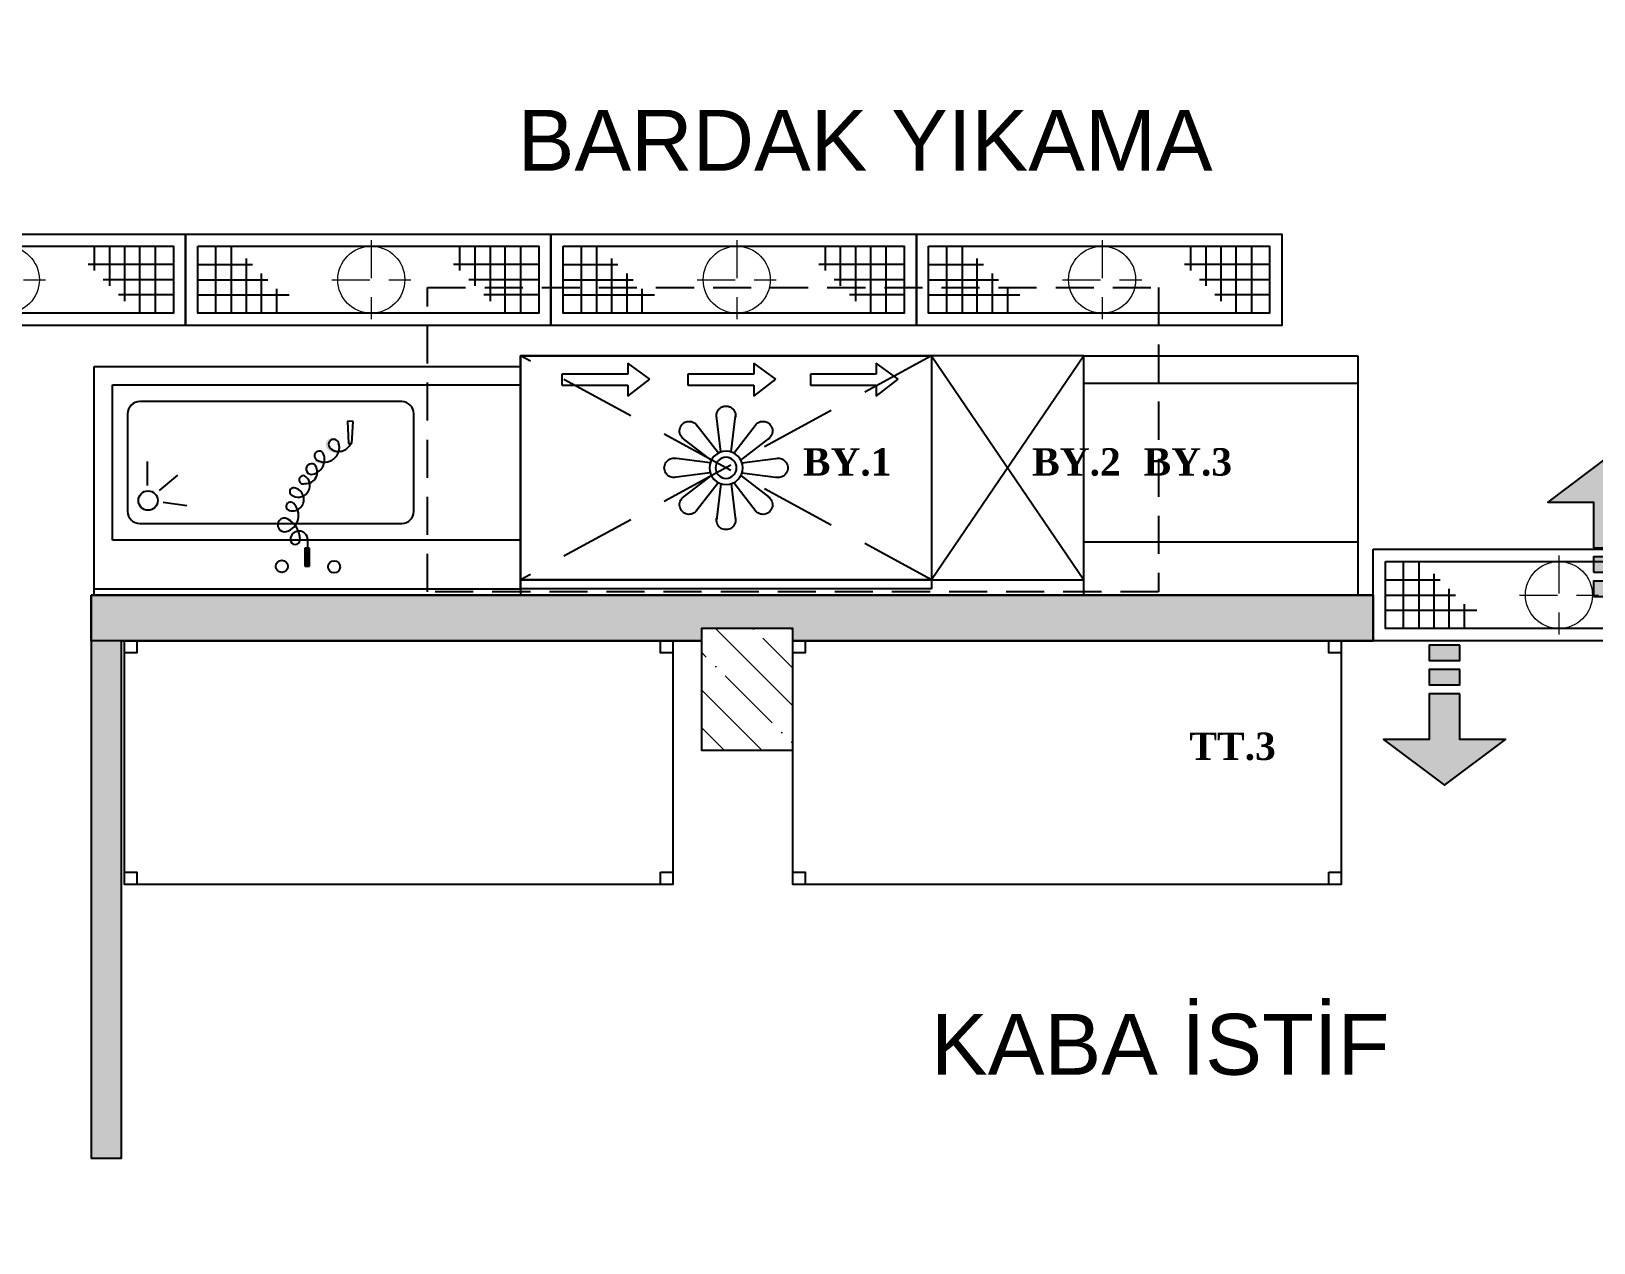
# Model space of a CAD drawing. Header units: millimetres. Extents: x 322668 to 332469, y 13187 to 20117.
# Drawn here: x 328627 to 329141, y 17660 to 18057 of the extents above; entities that cross this region are included whole.
import ezdxf
from ezdxf.enums import TextEntityAlignment as Align

# ---------------------------------------------------------------- set-up
doc = ezdxf.new("R2010")
doc.units = ezdxf.units.MM
doc.header["$LTSCALE"] = 50
doc.header["$MEASUREMENT"] = 0
doc.header["$PDMODE"] = 3
doc.header["$PDSIZE"] = -0.5
for name, pattern in [('DASHED', [0.75, 0.5, -0.25]), ('DASHED2', [0.375, 0.25, -0.125]), ('HIDDEN', [0.375, 0.25, -0.125])]:
    doc.linetypes.add(name, pattern=pattern)
doc.layers.get('0').update_dxf_attribs({"linetype": 'CONTINUOUS'})
doc.layers.get('DEFPOINTS').update_dxf_attribs({"linetype": 'CONTINUOUS'})
for name, color, linetype, lineweight in [('GRC-Ekipman', 4, 'CONTINUOUS', 25), ('Tarama', 252, 'CONTINUOUS', 20), ('yerizg-a', 7, 'CONTINUOUS', 15), ('yerizg-b', 7, 'CONTINUOUS', 9)]:
    doc.layers.add(name, color=color, linetype=linetype, lineweight=lineweight)
for name, color, linetype in [('Mevcut ve İlave Duvar', 7, 'CONTINUOUS'), ('MIM_BA', 3, 'CONTINUOUS'), ('MIM_DOSEME', 7, 'CONTINUOUS'), ('MIM_DUVAR', 4, 'CONTINUOUS'), ('MIM_OLCU-DIS', 1, 'CONTINUOUS'), ('S2000-002 Çizgi', 7, 'CONTINUOUS'), ('sıhhi tesisat', 162, 'CONTINUOUS')]:
    doc.layers.add(name, color=color, linetype=linetype)
doc.styles.add('OLCU', font='TSIMPLEX.SHX', dxfattribs={"width": 0.7})
doc.styles.add('REF', font='calibri.ttf', dxfattribs={"height": 10})
doc.styles.add('ROMANS', font='romans.shx')
doc.styles.get("Standard").update_dxf_attribs({"font": 'arial.ttf', "height": 30})
doc.dimstyles.new('200-OLCU-DIŞ', dxfattribs={"dimtxt": 30, "dimasz": 10, "dimexe": 0, "dimexo": 0, "dimgap": 10, "dimtad": 1, "dimdec": 1, "dimdsep": 46, "dimtxsty": 'OLCU', "dimblk1": 'DOT', "dimblk2": 'DOT', "dimsah": 1, "dimcen": 0, "dimclrd": 7, "dimclre": 7, "dimclrt": 4, "dimadec": 0, "dimazin": 0, "dimtfac": 1, "dimtdec": 1, "dimtix": 1, "dimtmove": 2, "dimatfit": 3, "dimldrblk": 'DOT', "dimfxl": 0, "dimtolj": 1, "dimarcsym": 0})

# ---------------------------------------------------------------- blocks, each defined once
blk = doc.blocks.new('_DOT')
at = {"color": 0, "linetype": 'ByBlock'}
blk.add_line((-0.5, 0), (-1, 0), dxfattribs=at)
at = {"color": 0, "linetype": 'ByBlock', "const_width": 0.5}
blk.add_lwpolyline([(-0.25, 0, 1), (0.25, 0, 1)], format="xyb", close=True, dxfattribs=at)
blk = doc.blocks.new('*D159')
at = {"layer": 'DEFPOINTS', "color": 0}
for p in [(329577.75, 18407.96, -57.5), (327588.54, 14893), (330092.59, 14893)]:
    blk.add_point(p, dxfattribs=at)
at = {"layer": 'MIM_OLCU-DIS', "color": 7, "lineweight": -2}
for p, q in [((330052.83, 18407.96), (330092.59, 18407.96)), ((330092.59, 18397.96), (330092.59, 14903)), ((330052.59, 14893), (330092.59, 14893))]:
    blk.add_line(p, q, dxfattribs=at)
at = {"layer": 'MIM_OLCU-DIS', "color": 7, "lineweight": -2, "xscale": 10, "yscale": 10, "zscale": 10}
for p, rotation in [((330092.59, 18407.96), 90), ((330092.59, 14893), 270)]:
    blk.add_blockref('_DOT', p, dxfattribs=dict(at, rotation=rotation))
at = {"layer": 'MIM_OLCU-DIS', "color": 4, "insert": (330067.59, 16650.48), "char_height": 30, "attachment_point": 5, "rotation": 90, "style": 'OLCU'}
blk.add_mtext('\\A1;3515', dxfattribs=at)
blk = doc.blocks.new('A$C6C2E0199')
at = {"layer": 'S2000-002 Çizgi'}
for p, q in [((0, 78.5), (50, 5)), ((50, 78.5), (0, 5)), ((115.84, 46.96), (114.34, 58.87)), ((119.16, 46.96), (120.66, 58.87)), ((112.64, 44.26), (103.15, 51.62)), ((114.99, 46.61), (107.63, 56.1)), ((120.01, 46.61), (127.37, 56.1)), ((122.36, 44.26), (131.85, 51.62)), ((112.29, 43.41), (100.38, 44.91)), ((122.71, 43.41), (134.62, 44.91)), ((112.29, 40.09), (100.38, 38.59)), ((112.64, 39.24), (103.15, 31.88)), ((114.99, 36.89), (107.63, 27.4)), ((115.84, 36.54), (114.34, 24.63)), ((119.16, 36.54), (120.66, 24.63)), ((120.01, 36.89), (127.37, 27.4)), ((122.36, 39.24), (131.85, 31.88)), ((122.71, 40.09), (134.62, 38.59))]:
    blk.add_line(p, q, dxfattribs=at)
at = {"layer": 'S2000-002 Çizgi', "linetype": 'DASHED'}
for p, q in [((50, 78.5), (185, 5)), ((50, 5), (185, 78.5))]:
    blk.add_line(p, q, dxfattribs=at)
at = {"layer": 'S2000-002 Çizgi'}
for points in [[(0, 78.5), (185, 78.5), (185, 0), (0, 0)], [(0, 78.5), (50, 78.5), (50, 5), (0, 5)], [(50, 5), (185, 5), (185, 78.5), (50, 78.5)], [(50, 2), (185, 2), (185, 5), (50, 5)]]:
    blk.add_lwpolyline(points, close=True, dxfattribs=at)
at = {"layer": 'S2000-002 Çizgi', "linetype": 'DASHED'}
for points in [[(89.79, 72.49), (89.79, 72.49), (89.79, 68.89), (68.19, 68.89), (68.19, 65.29), (60.99, 70.81), (68.19, 76.09), (68.19, 72.49)], [(129.99, 72.49), (129.99, 72.49), (129.99, 68.89), (108.39, 68.89), (108.39, 65.29), (101.19, 70.81), (108.39, 76.09), (108.39, 72.49)], [(171.37, 72.49), (171.37, 72.49), (171.37, 68.89), (149.77, 68.89), (149.77, 65.29), (142.57, 70.81), (149.77, 76.09), (149.77, 72.49)]]:
    blk.add_lwpolyline(points, close=True, dxfattribs=at)
at = {"layer": 'S2000-002 Çizgi'}
for radius in [5.47, 3.47]:
    blk.add_circle((117.5, 41.75), radius, dxfattribs=at)
at = {"layer": 'S2000-002 Çizgi', "linetype": 'DASHED'}
blk.add_arc((117.5, 58.87), 3.16, 348.3194, 191.6806, dxfattribs=at)
at = {"layer": 'S2000-002 Çizgi'}
for centre, start, end in [((105.39, 53.86), 33.3194, 236.6806), ((129.61, 53.86), 303.3194, 146.6806), ((100.38, 41.75), 78.3194, 281.6806), ((134.62, 41.75), 258.3194, 101.6806), ((105.39, 29.64), 123.3194, 326.6806), ((129.61, 29.64), 213.3194, 56.6806), ((117.5, 24.63), 168.3194, 11.6806)]:
    blk.add_arc(centre, 3.16, start, end, dxfattribs=at)
blk = doc.blocks.new('180X80X160')
at = {"layer": 'MIM_DOSEME'}
for points in [[(330649.11, 17968.12), (330829.11, 17968.12), (330829.11, 17888.12), (330649.11, 17888.12)], [(330649.11, 17968.12), (330653.11, 17968.12), (330653.11, 17964.12), (330649.11, 17964.12)], [(330825.11, 17968.12), (330829.11, 17968.12), (330829.11, 17964.12), (330825.11, 17964.12)], [(330649.11, 17892.12), (330653.11, 17892.12), (330653.11, 17888.12), (330649.11, 17888.12)], [(330825.11, 17892.12), (330829.11, 17892.12), (330829.11, 17888.12), (330825.11, 17888.12)]]:
    blk.add_lwpolyline(points, close=True, dxfattribs=at)
blk = doc.blocks.new('Y-SIFON')
at = {"layer": 'yerizg-a', "color": 0, "linetype": 'Continuous'}
blk.add_circle((0, 0), 11, dxfattribs=at)
at = {"layer": 'yerizg-b', "color": 0, "linetype": 'DASHED2'}
for points in [[(0, 13), (0, -13)], [(-13, 0), (13, 0)]]:
    blk.add_lwpolyline(points, dxfattribs=at)
blk = doc.blocks.new('120')
at = {"layer": 'sıhhi tesisat'}
for p, q in [((16088.22, 16465.14), (16088.22, 16435.14)), ((16093.22, 16465.14), (16093.22, 16442.14)), ((16098.22, 16465.14), (16098.22, 16447.14)), ((16082.22, 16459.14), (16104.22, 16459.14)), ((16104.22, 16454.14), (16082.22, 16454.14)), ((16082.22, 16449.14), (16100.22, 16449.14)), ((16082.22, 16444.14), (16095.22, 16444.14)), ((16082.22, 16439.14), (16090.22, 16439.14)), ((16104.22, 16379.14), (16096.22, 16379.14)), ((16098.22, 16353.14), (16098.22, 16381.14)), ((16104.22, 16374.14), (16091.22, 16374.14)), ((16093.22, 16353.14), (16093.22, 16376.14)), ((16104.22, 16369.14), (16086.22, 16369.14)), ((16088.22, 16353.14), (16088.22, 16371.14)), ((16082.22, 16364.14), (16104.22, 16364.14)), ((16104.22, 16359.14), (16082.22, 16359.14))]:
    blk.add_line(p, q, dxfattribs=at)
for points in [[(16108.22, 16469.14), (16108.22, 16349.14), (16078.22, 16349.14), (16078.22, 16469.14)], [(16104.22, 16465.14), (16104.22, 16353.14), (16082.22, 16353.14), (16082.22, 16465.14)]]:
    blk.add_lwpolyline(points, close=True, dxfattribs=at)
at = {"layer": 'sıhhi tesisat', "rotation": 270}
blk.add_blockref('Y-SIFON', (16093.22, 16408.14), dxfattribs=at)
at = {"layer": 'sıhhi tesisat', "style": 'ROMANS', "width": 0.8}
blk.add_attdef('YRNO', text='', height=10, rotation=270, dxfattribs=at).set_placement((16068.22, 16366.14), align=Align.MIDDLE)
blk = doc.blocks.new('YÖN OKU')
at = {"linetype": 'Continuous'}
h = blk.add_hatch(color=1, dxfattribs=at)
h.paths.add_polyline_path([(10, -8), (0, -8), (0, -13), (10, -13)])
h.paths.add_polyline_path([(10, 0), (0, 0), (0, -5), (10, -5)])
blk.add_hatch(color=1, dxfattribs=at).paths.add_polyline_path([(10, -16), (0, -16), (0, -31), (-15, -31), (5, -46), (25, -31), (10, -31)])
at = {"color": 1, "linetype": 'Continuous'}
for points in [[(10, 0), (0, 0), (0, -5), (10, -5)], [(10, -8), (0, -8), (0, -13), (10, -13)]]:
    blk.add_lwpolyline(points, close=True, dxfattribs=at)
blk.add_lwpolyline([(10, -16), (0, -16), (0, -31), (-15, -31), (5, -46), (25, -31), (10, -31), (10, -16)], dxfattribs=at)
blk = doc.blocks.new('BM-soldangiriş 140')
h = blk.add_hatch(color=251)
h.paths.add_polyline_path([(59.55, -47.14, -0.025454), (59.71, -46.62, 0.278063), (55.67, -49.52), (56.13, -49.72, -0.265675)])
h.paths.add_polyline_path([(60.25, -46.61, 0.028094), (59.71, -46.62, 0.025454), (59.55, -47.14, -0.030609), (60.08, -47.1, -0.027259)])
h.paths.add_polyline_path([(60.25, -46.61, 0.027259), (60.08, -47.1, -0.171751), (62.79, -48.05), (62.79, -48.05), (62.79, -48.05, -1.347305), (60.12, -49.89, -0.147228), (60.08, -47.1, 0.030609), (59.55, -47.14, 0.138731), (59.64, -50.04, 1.347306), (63.11, -47.66, 0.162476)])
h.paths.add_polyline_path([(67.35, -44.38), (67.62, -43.96, 0.483116), (59.71, -46.62, -0.028094), (60.25, -46.61, -0.470681)])
for p, q in [((0, 0), (140, 0)), ((0, -75), (0, 0)), ((0, 0), (140, 0)), ((0, -2), (0, 0)), ((140, 0), (140, -75)), ((140, 0), (140, -2)), ((140, -2), (0, -2)), ((0, -18), (134, -18)), ((0, -69), (0, -18)), ((134, -18), (134, -69)), ((134, -69), (0, -69)), ((140, -75), (0, -75))]:
    blk.add_line(p, q)
at = {"color": 251}
for p, q in [((69.3, -9.46), (69.24, -15.37)), ((69.3, -9.46), (69.24, -15.37)), ((70.85, -9.47), (69.3, -9.46)), ((70.85, -9.47), (69.3, -9.46)), ((69.95, -9.47), (69.86, -18.11)), ((70.79, -15.39), (70.85, -9.47)), ((70.79, -15.39), (70.85, -9.47)), ((69.24, -15.37), (70.79, -15.39)), ((69.24, -15.37), (70.79, -15.39)), ((125, -23.5), (39, -23.5)), ((35, -27.5), (35, -59.5)), ((117.34, -30.51), (109.53, -29.4)), ((129, -59.5), (129, -27.5)), ((118.57, -34.32), (112.47, -39.33)), ((122.48, -35.98), (122.48, -43.87)), ((55.37, -49.71), (54.89, -57.02)), ((55.37, -49.71), (54.89, -57.02)), ((56.43, -49.72), (55.37, -49.71)), ((56.43, -49.72), (55.37, -49.71)), ((56.76, -57.04), (56.43, -49.72)), ((56.76, -57.04), (56.43, -49.72)), ((54.89, -57.02), (56.76, -57.04)), ((39, -63.5), (125, -63.5))]:
    blk.add_line(p, q, dxfattribs=at)
for centre in [(61.21, -9.25), (78.36, -9.42)]:
    blk.add_circle(centre, 1.99, dxfattribs=at)
for centre, radius, start, end in [((72.72, -18.14), 2.86, 179.43, 359.43), ((73.98, -18.15), 1.6, 359.43, 179.43), ((80.02, -18.21), 7.64, 179.43, 242.0346), ((39, -27.5), 4, 90, 180), ((78.39, -26.16), 5.53, 105.7663, 225.7833), ((77.49, -22.99), 2.23, 242.0346, 105.7663), ((125, -27.5), 4, 0, 90), ((74.9, -31.41), 3.8, 74.9498, 261.6763), ((75.52, -29.11), 1.41, 225.7833, 74.9498), ((72.96, -35.96), 3.83, 52.4089, 229.1112), ((74.53, -33.92), 1.26, 261.6763, 52.4089), ((69.32, -44.48), 4.98, 103.1199, 200.7743), ((70.48, -40.36), 3.77, 86.0156, 220.6772), ((68.59, -41.34), 1.76, 236.8088, 103.1199), ((71.35, -37.82), 1.37, 229.1112, 116.3243), ((64.31, -48.46), 4.83, 57.0103, 197.5795), ((66.1, -45.7), 1.54, 200.7743, 57.0103), ((59.68, -51.45), 4.31, 51.245, 156.7533), ((61.32, -49.4), 1.7, 197.5795, 51.245), ((39, -59.5), 4, 180, 270), ((125, -59.5), 4, 270, 0)]:
    blk.add_arc(centre, radius, start, end, dxfattribs=at)
blk.add_ellipse((122.29, -31.02), major_axis=(-3.19, 0), ratio=1, dxfattribs=at)
blk.add_solid([(70.79, -15.39), (69.24, -15.37), (70.85, -9.47), (69.3, -9.46)], dxfattribs=at)

msp = doc.modelspace()

# ---------------------------------------------------------------- hatches: boundary and pattern name
at = {"layer": 'Mevcut ve İlave Duvar'}
h = msp.add_hatch(color=256, dxfattribs=at)
h.dxf.hatch_style = 1
h.paths.add_polyline_path([(328647.14, 17872.43), (328647.14, 17857.43), (328847.59, 17857.43), (328847.59, 17861.46), (328877.59, 17861.46), (328877.59, 17857.43), (329068.14, 17857.43), (329068.14, 17872.43)])
h = msp.add_hatch(color=256, dxfattribs=at)
h.dxf.hatch_style = 1
h.paths.add_polyline_path([(328657.15, 17857.43), (328647.14, 17857.43), (328647.15, 17687.43), (328657.15, 17687.43)])
at = {"layer": 'Tarama', "ltscale": 0.5}
h = msp.add_hatch(dxfattribs=at)
h.set_pattern_fill('ANSI35', color=256, scale=70, angle=-90)
h.set_pattern_definition([(315, (-29775.514, 5926.281), (12.3743687, 12.3743687), []), (315, (-29775.514, 5913.907), (12.3743687, 12.3743687), [21.875, -4.375, 0, -4.375])])
h.paths.add_polyline_path([(328862.59, 17861.46), (328847.59, 17861.46), (328847.59, 17859.47), (328862.59, 17859.47)])
h.paths.add_polyline_path([(328877.59, 17861.46), (328862.59, 17861.46), (328862.59, 17859.47), (328877.59, 17859.47)])
h.paths.add_polyline_path([(328862.59, 17821.46), (328877.59, 17821.46), (328877.59, 17859.47), (328862.59, 17859.47)])
h.paths.add_polyline_path([(328847.59, 17821.46), (328862.59, 17821.46), (328862.59, 17859.47), (328847.59, 17859.47)])

# ---------------------------------------------------------------- linework, layer by layer
at = {"color": 7, "linetype": 'HIDDEN', "elevation": -350}
msp.add_lwpolyline([(328757.64, 17973.43), (328997.64, 17973.43), (328997.64, 17873.43), (328757.64, 17873.43)], close=True, dxfattribs=at)
at = {"layer": 'Mevcut ve İlave Duvar'}
for p, q in [((328647.14, 17872.43, -350), (329068.14, 17872.43, -350)), ((328847.59, 17857.43, -350), (328647.14, 17857.43, -350)), ((328647.14, 17857.43, -350), (328647.14, 17687.43, -350)), ((328657.14, 17857.43, -350), (328847.59, 17857.43, -350)), ((328657.14, 17687.43, -350), (328657.14, 17857.43, -350)), ((328657.14, 17687.43, -350), (328647.14, 17687.43, -350))]:
    msp.add_line(p, q, dxfattribs=at)
at = {"layer": 'Mevcut ve İlave Duvar', "elevation": -350}
msp.add_lwpolyline([(328647.14, 17872.43), (329068.14, 17872.43), (329068.14, 17857.43), (328877.59, 17857.43), (328877.59, 17861.46), (328847.59, 17861.46), (328847.59, 17857.43), (328647.14, 17857.43), (328647.14, 17872.43)], dxfattribs=at)
at = {"layer": 'MIM_BA', "elevation": -384.54}
msp.add_lwpolyline([(328877.59, 17821.46), (328877.59, 17861.46), (328847.59, 17861.46), (328847.59, 17821.46), (328877.59, 17821.46)], dxfattribs=at)
at = {"layer": 'MIM_DOSEME'}
for p, q in [((328973.14, 17950.93, -350), (329063.14, 17950.93, -350)), ((329063.14, 17950.93, -350), (329063.14, 17872.43, -350)), ((328973.14, 17941.93, -350), (329063.14, 17941.93, -350)), ((328973.14, 17889.93, -350), (329063.14, 17889.93, -350)), ((329063.14, 17872.43, -350), (328973.14, 17872.43, -350))]:
    msp.add_line(p, q, dxfattribs=at)
at = {"layer": 'MIM_DUVAR'}
for p, q in [((329068.14, 17872.43, -350), (328647.14, 17872.43, -350)), ((328647.14, 17872.43, -350), (328647.14, 17857.43, -350)), ((329068.14, 17857.43, -350), (328877.59, 17857.43, -350)), ((328877.59, 17857.43, -350), (329068.14, 17857.43, -350))]:
    msp.add_line(p, q, dxfattribs=at)
at = {"layer": 'MIM_DUVAR', "elevation": -350}
msp.add_lwpolyline([(329068.14, 17872.43), (329068.14, 17857.43)], dxfattribs=at)

# ---------------------------------------------------------------- block references
at = {"color": 7, "rotation": 89.99999999999999}
for p in [(345027.29, 1882.72, -350), (345147.29, 1882.72, -350), (345267.29, 1882.72, -350), (345387.29, 1882.72, -350), (345537.29, 1779.22, -350)]:
    msp.add_blockref('120', p, dxfattribs=at)
at = {"rotation": 180}
msp.add_blockref('YÖN OKU', (329150.48, 17871.97), dxfattribs=at)
msp.add_blockref('YÖN OKU', (329086.59, 17855.99))
at = {"layer": 'GRC-Ekipman', "linetype": 'Continuous', "rotation": 180}
msp.add_blockref('BM-soldangiriş 140', (328788.14, 17872.43, -350), dxfattribs=at)
at = {"layer": 'MIM_DOSEME'}
for p in [(-1990.96, -110.69, -350), (-1771.52, -110.69, -350)]:
    msp.add_blockref('180X80X160', p, dxfattribs=at)
at = {"layer": 'S2000-002 Çizgi', "xscale": -1}
msp.add_blockref('A$C6C2E0199', (328973.14, 17872.43, -350), dxfattribs=at)

# ---------------------------------------------------------------- texts
at = {"color": 7, "char_height": 20, "attachment_point": 3, "style": 'REF'}
for s, insert in [('{\\fCentury|b1|i0|c162|p18;^I\\H0.45x;\\C1;BY.1}', (328909.95, 17920.64)), ('{\\fCentury|b1|i0|c162|p18;^I\\H0.45x;\\C1;BY.2}', (328985.24, 17920.64)), ('{\\fCentury|b1|i0|c162|p18;^I\\H0.45x;\\C1;BY.3}', (329021.81, 17920.64)), ('{\\fCentury|b1|i0|c162|p18;^I\\H0.45x;\\C1;TT.3}', (329036.16, 17827.29))]:
    msp.add_mtext_dynamic_manual_height_columns(s, width=512.9971, gutter_width=50, heights=[0], dxfattribs=dict(at, insert=insert))
at = {"layer": 'MIM_DOSEME', "char_height": 20, "attachment_point": 1}
for s, width, insert in [('^IBARDAK YIKAMA ', 336.1538, (328707.21, 18031.7)), ('KABA İSTİF', 144.066, (328922.94, 17734.95))]:
    msp.add_mtext_dynamic_manual_height_columns(s, width=width, gutter_width=150, heights=[0], dxfattribs=dict(at, insert=insert))

# ---------------------------------------------------------------- dimensions: what is measured, and where the dimension line sits
at = {"layer": 'MIM_OLCU-DIS', "color": 22}
dim = msp.add_linear_dim(base=(330092.59, 14893), p1=(329577.75, 18407.96, -57.5), p2=(327588.54, 14893), angle=270, dimstyle='200-OLCU-DIŞ', dxfattribs=at)
dim.commit()
dim.dimension.update_dxf_attribs({"geometry": '*D159', "text_midpoint": (330067.59, 16650.48)})

doc.saveas('drawing.dxf')
